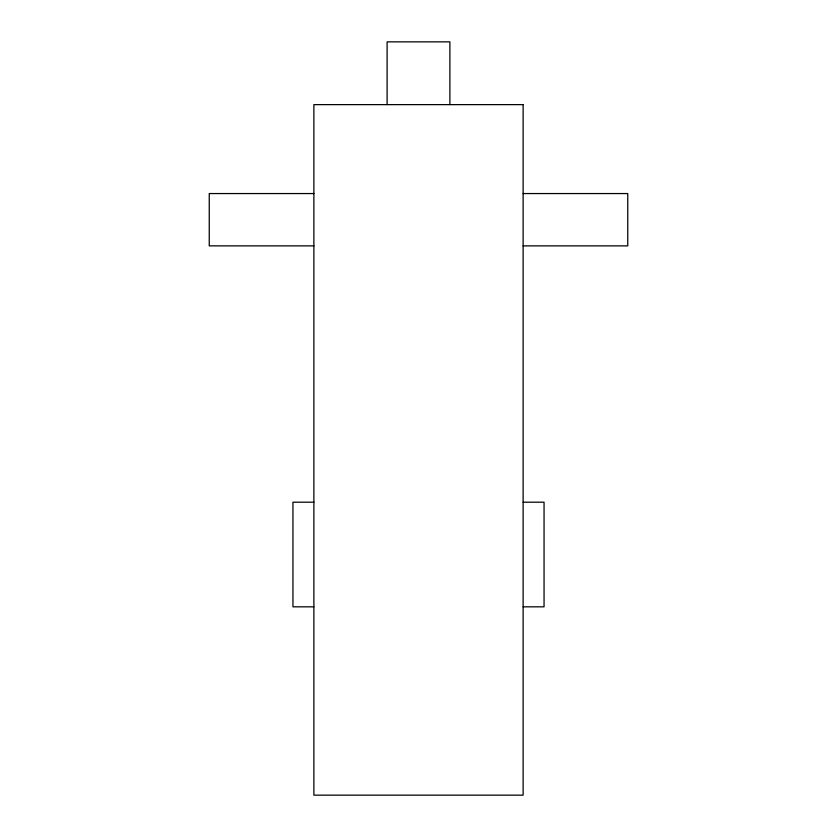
<?xml version="1.0" encoding="UTF-8"?>
<svg xmlns="http://www.w3.org/2000/svg" width="837" height="837" viewBox="0 0 837 837"><rect width="100%" height="100%" fill="white"/><g stroke="black" fill="none" stroke-linecap="round" stroke-linejoin="round"><path stroke-width="1.26" d="M313.875 193.556L209.25 193.556L209.25 245.869L313.875 245.869M523.125 193.556L627.75 193.556L627.75 245.869L523.125 245.869M313.875 502.2L292.95 502.2L292.95 606.825L313.875 606.825M523.125 502.2L544.05 502.2L544.05 606.825L523.125 606.825M449.887 104.625L449.887 41.85L387.112 41.85L387.112 104.625M523.125 104.625L313.875 104.625L313.875 795.15L523.125 795.15L523.125 104.625"/></g></svg>
